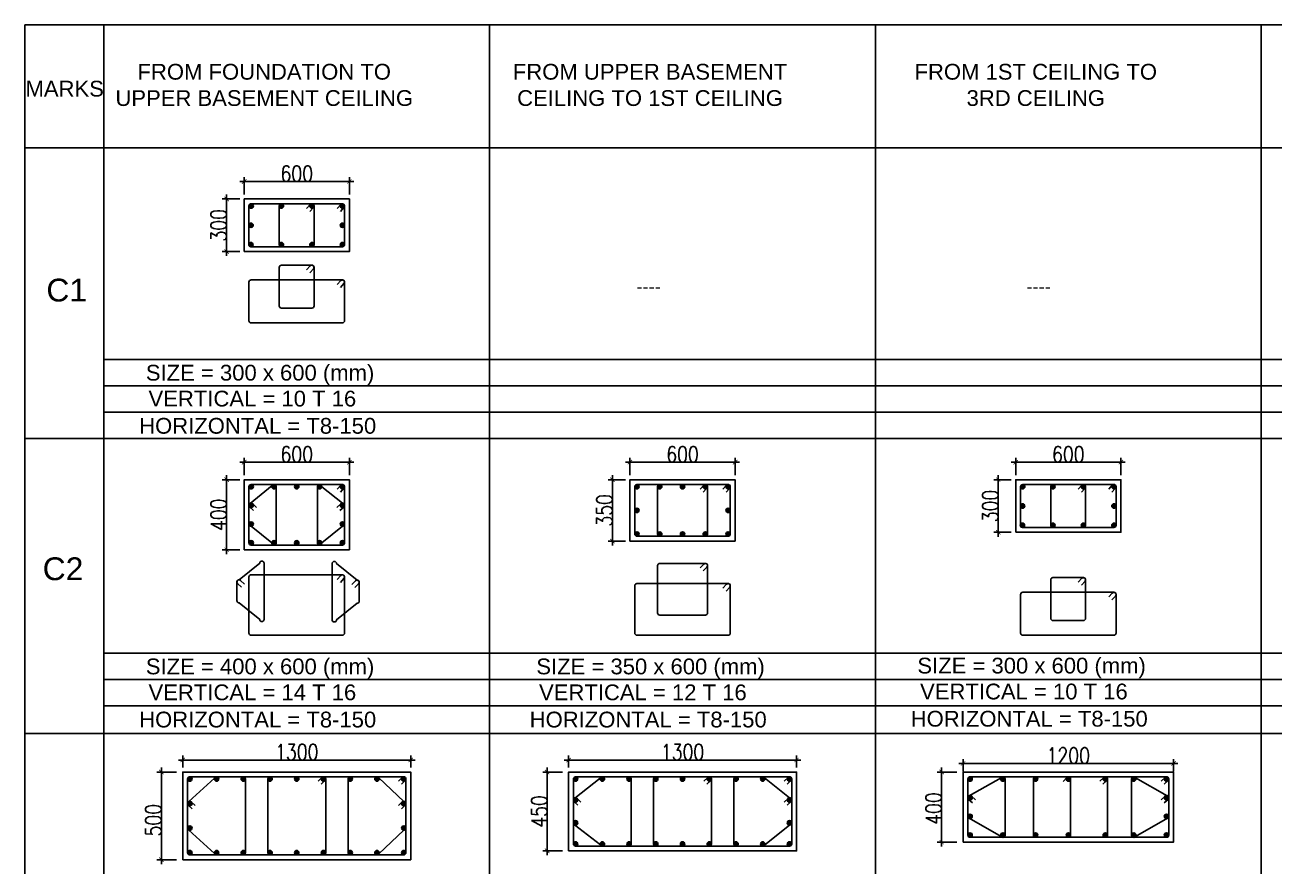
# Model space of a CAD drawing. Header units: millimetres. Extents: x -967280 to 3852, y 2833 to 1955156.
# Drawn here: x -420373 to -413250, y 468106 to 472903 of the extents above; entities that cross this region are included whole.
import ezdxf

# ---------------------------------------------------------------- set-up
doc = ezdxf.new("R2010")
doc.units = ezdxf.units.MM
doc.header["$LTSCALE"] = 1000
doc.header["$PDMODE"] = 35
doc.header["$PDSIZE"] = 25
for name, color, linetype in [('BARS', 1, 'Continuous'), ('S -Beams', 2, 'Continuous'), ('ST-COLUMN', 2, 'Continuous'), ('ST-STEEL', 4, 'Continuous'), ('ST-STEEL MARK', 1, 'Continuous'), ('ST-TEXT', 3, 'Continuous')]:
    doc.layers.add(name, color=color, linetype=linetype)
doc.styles.add('SIMPLEX', font='romans.shx', dxfattribs={"width": 0.8, "height": 90})
doc.styles.add('STRECTURAL', font='arial.ttf')
doc.styles.add('TXT DIM 25', font='arial.ttf')
doc.dimstyles.new('ST- DIM1-25', dxfattribs={"dimscale": 0.025, "dimtxt": 1000, "dimasz": 1000, "dimexe": 1000, "dimexo": 1000, "dimgap": 0.5, "dimtad": 2, "dimdec": 0, "dimrnd": 5, "dimzin": 0, "dimdsep": 46, "dimtxsty": 'TXT DIM 25', "dimblk": 'ARCHTICK', "dimcen": 90, "dimdle": 1000, "dimclrd": 1, "dimclre": 1, "dimclrt": 3, "dimadec": 1, "dimazin": 0, "dimtfac": 1, "dimtdec": 0, "dimtofl": 0, "dimtmove": 0, "dimatfit": 3, "dimfxl": 1, "dimtolj": 1, "dimtzin": 0, "dimarcsym": 0})

# ---------------------------------------------------------------- blocks, each defined once
blk = doc.blocks.new('_ArchTick')
at = {"color": 0, "linetype": 'ByBlock', "const_width": 0.15}
blk.add_lwpolyline([(-0.5, -0.5), (0.5, 0.5)], dxfattribs=at)
blk = doc.blocks.new('*D521')
at = {"color": 1, "lineweight": -2, "transparency": 16777216}
for p, q in [((-419148.2, 472010.8), (-418498.2, 472010.8)), ((-419123.2, 471935.8), (-419123.2, 472035.8)), ((-418523.2, 471935.8), (-418523.2, 472035.8))]:
    blk.add_line(p, q, dxfattribs=at)
at = {"layer": 'Defpoints', "color": 0, "transparency": 16777216}
for p in [(-418523.2, 472010.8), (-419123.2, 471910.8), (-418523.2, 471910.8)]:
    blk.add_point(p, dxfattribs=at)
at = {"color": 1, "lineweight": -2, "transparency": 16777216, "xscale": 25, "yscale": 25, "zscale": 25, "rotation": 180}
blk.add_blockref('_ArchTick', (-419123.2, 472010.8), dxfattribs=at)
at = {"color": 1, "lineweight": -2, "transparency": 16777216, "xscale": 25, "yscale": 25, "zscale": 25}
blk.add_blockref('_ArchTick', (-418523.2, 472010.8), dxfattribs=at)
at = {"color": 3, "transparency": 16777216, "insert": (-418823.2, 472055.9), "char_height": 90, "attachment_point": 5, "style": 'SIMPLEX'}
blk.add_mtext('\\A1;600', dxfattribs=at)
blk = doc.blocks.new('*D522')
at = {"color": 1, "lineweight": -2, "transparency": 16777216}
for p, q in [((-419148.2, 471910.8), (-419248.2, 471910.8)), ((-419223.2, 471935.8), (-419223.2, 471585.8)), ((-419148.2, 471610.8), (-419248.2, 471610.8))]:
    blk.add_line(p, q, dxfattribs=at)
at = {"layer": 'Defpoints', "color": 0, "transparency": 16777216}
for p in [(-419123.2, 471910.8), (-419223.2, 471610.8), (-419123.2, 471610.8)]:
    blk.add_point(p, dxfattribs=at)
at = {"color": 1, "lineweight": -2, "transparency": 16777216, "xscale": 25, "yscale": 25, "zscale": 25}
for p, rotation in [((-419223.2, 471910.8), 90), ((-419223.2, 471610.8), 270)]:
    blk.add_blockref('_ArchTick', p, dxfattribs=dict(at, rotation=rotation))
at = {"color": 3, "transparency": 16777216, "insert": (-419268.2, 471760.8), "char_height": 90, "attachment_point": 5, "rotation": 90, "style": 'SIMPLEX'}
blk.add_mtext('\\A1;300', dxfattribs=at)
blk = doc.blocks.new('D25')
at = {"layer": 'BARS'}
h = blk.add_hatch(color=256, dxfattribs=at)
h.dxf.hatch_style = 1
edge = h.paths.add_edge_path()
edge.add_arc((0, 0), 12.5, 0, 360)
at = {"layer": 'BARS', "color": 1}
blk.add_circle((0, 0), 12.5, dxfattribs=at)
at = {"layer": 'Defpoints'}
for p, q in [((12.5, 0), (-12.5, 0)), ((0, -12.5), (0, 12.5))]:
    blk.add_line(p, q, dxfattribs=at)
at = {"layer": 'ST-STEEL'}
blk.add_circle((0, 0), 12.5, dxfattribs=at)
blk = doc.blocks.new('*D523')
at = {"color": 1, "lineweight": -2, "transparency": 16777216}
for p, q in [((-416923.2, 470334.8), (-416923.2, 470434.8)), ((-416323.2, 470334.8), (-416323.2, 470434.8)), ((-416948.2, 470409.8), (-416298.2, 470409.8))]:
    blk.add_line(p, q, dxfattribs=at)
at = {"layer": 'Defpoints', "color": 0, "transparency": 16777216}
for p in [(-416323.2, 470409.8), (-416923.2, 470309.8), (-416323.2, 470309.8)]:
    blk.add_point(p, dxfattribs=at)
at = {"color": 1, "lineweight": -2, "transparency": 16777216, "xscale": 25, "yscale": 25, "zscale": 25, "rotation": 180}
blk.add_blockref('_ArchTick', (-416923.2, 470409.8), dxfattribs=at)
at = {"color": 1, "lineweight": -2, "transparency": 16777216, "xscale": 25, "yscale": 25, "zscale": 25}
blk.add_blockref('_ArchTick', (-416323.2, 470409.8), dxfattribs=at)
at = {"color": 3, "transparency": 16777216, "insert": (-416623.2, 470454.9), "char_height": 90, "attachment_point": 5, "style": 'SIMPLEX'}
blk.add_mtext('\\A1;600', dxfattribs=at)
blk = doc.blocks.new('*D524')
at = {"color": 1, "lineweight": -2, "transparency": 16777216}
for p, q in [((-416948.2, 470309.8), (-417048.2, 470309.8)), ((-417023.2, 470334.8), (-417023.2, 469934.8)), ((-416948.2, 469959.8), (-417048.2, 469959.8))]:
    blk.add_line(p, q, dxfattribs=at)
at = {"layer": 'Defpoints', "color": 0, "transparency": 16777216}
for p in [(-416923.2, 470309.8), (-417023.2, 469959.8), (-416923.2, 469959.8)]:
    blk.add_point(p, dxfattribs=at)
at = {"color": 1, "lineweight": -2, "transparency": 16777216, "xscale": 25, "yscale": 25, "zscale": 25}
for p, rotation in [((-417023.2, 470309.8), 90), ((-417023.2, 469959.8), 270)]:
    blk.add_blockref('_ArchTick', p, dxfattribs=dict(at, rotation=rotation))
at = {"color": 3, "transparency": 16777216, "insert": (-417068.2, 470134.8), "char_height": 90, "attachment_point": 5, "rotation": 90, "style": 'SIMPLEX'}
blk.add_mtext('\\A1;350', dxfattribs=at)
blk = doc.blocks.new('*D527')
at = {"color": 1, "lineweight": -2, "transparency": 16777216}
for p, q in [((-419123.2, 470334.8), (-419123.2, 470434.8)), ((-418523.2, 470334.8), (-418523.2, 470434.8)), ((-419148.2, 470409.8), (-418498.2, 470409.8))]:
    blk.add_line(p, q, dxfattribs=at)
at = {"layer": 'Defpoints', "color": 0, "transparency": 16777216}
for p in [(-418523.2, 470409.8), (-419123.2, 470309.8), (-418523.2, 470309.8)]:
    blk.add_point(p, dxfattribs=at)
at = {"color": 1, "lineweight": -2, "transparency": 16777216, "xscale": 25, "yscale": 25, "zscale": 25, "rotation": 180}
blk.add_blockref('_ArchTick', (-419123.2, 470409.8), dxfattribs=at)
at = {"color": 1, "lineweight": -2, "transparency": 16777216, "xscale": 25, "yscale": 25, "zscale": 25}
blk.add_blockref('_ArchTick', (-418523.2, 470409.8), dxfattribs=at)
at = {"color": 3, "transparency": 16777216, "insert": (-418823.2, 470454.9), "char_height": 90, "attachment_point": 5, "style": 'SIMPLEX'}
blk.add_mtext('\\A1;600', dxfattribs=at)
blk = doc.blocks.new('*D528')
at = {"color": 1, "lineweight": -2, "transparency": 16777216}
for p, q in [((-419148.2, 470309.8), (-419248.2, 470309.8)), ((-419223.2, 470334.8), (-419223.2, 469884.8)), ((-419148.2, 469909.8), (-419248.2, 469909.8))]:
    blk.add_line(p, q, dxfattribs=at)
at = {"layer": 'Defpoints', "color": 0, "transparency": 16777216}
for p in [(-419123.2, 470309.8), (-419223.2, 469909.8), (-419123.2, 469909.8)]:
    blk.add_point(p, dxfattribs=at)
at = {"color": 1, "lineweight": -2, "transparency": 16777216, "xscale": 25, "yscale": 25, "zscale": 25}
for p, rotation in [((-419223.2, 470309.8), 90), ((-419223.2, 469909.8), 270)]:
    blk.add_blockref('_ArchTick', p, dxfattribs=dict(at, rotation=rotation))
at = {"color": 3, "transparency": 16777216, "insert": (-419268.2, 470109.8), "char_height": 90, "attachment_point": 5, "rotation": 90, "style": 'SIMPLEX'}
blk.add_mtext('\\A1;400', dxfattribs=at)
blk = doc.blocks.new('*D541')
at = {"color": 1, "lineweight": -2, "transparency": 16777216}
for p, q in [((-414723.2, 470334.8), (-414723.2, 470434.8)), ((-414123.2, 470334.8), (-414123.2, 470434.8)), ((-414748.2, 470409.8), (-414098.2, 470409.8))]:
    blk.add_line(p, q, dxfattribs=at)
at = {"layer": 'Defpoints', "color": 0, "transparency": 16777216}
for p in [(-414123.2, 470409.8), (-414723.2, 470309.8), (-414123.2, 470309.8)]:
    blk.add_point(p, dxfattribs=at)
at = {"color": 1, "lineweight": -2, "transparency": 16777216, "xscale": 25, "yscale": 25, "zscale": 25, "rotation": 180}
blk.add_blockref('_ArchTick', (-414723.2, 470409.8), dxfattribs=at)
at = {"color": 1, "lineweight": -2, "transparency": 16777216, "xscale": 25, "yscale": 25, "zscale": 25}
blk.add_blockref('_ArchTick', (-414123.2, 470409.8), dxfattribs=at)
at = {"color": 3, "transparency": 16777216, "insert": (-414423.2, 470454.9), "char_height": 90, "attachment_point": 5, "style": 'SIMPLEX'}
blk.add_mtext('\\A1;600', dxfattribs=at)
blk = doc.blocks.new('*D542')
at = {"color": 1, "lineweight": -2, "transparency": 16777216}
for p, q in [((-414748.2, 470309.8), (-414848.2, 470309.8)), ((-414823.2, 470334.8), (-414823.2, 469984.8)), ((-414748.2, 470009.8), (-414848.2, 470009.8))]:
    blk.add_line(p, q, dxfattribs=at)
at = {"layer": 'Defpoints', "color": 0, "transparency": 16777216}
for p in [(-414723.2, 470309.8), (-414823.2, 470009.8), (-414723.2, 470009.8)]:
    blk.add_point(p, dxfattribs=at)
at = {"color": 1, "lineweight": -2, "transparency": 16777216, "xscale": 25, "yscale": 25, "zscale": 25}
for p, rotation in [((-414823.2, 470309.8), 90), ((-414823.2, 470009.8), 270)]:
    blk.add_blockref('_ArchTick', p, dxfattribs=dict(at, rotation=rotation))
at = {"color": 3, "transparency": 16777216, "insert": (-414868.2, 470159.8), "char_height": 90, "attachment_point": 5, "rotation": 90, "style": 'SIMPLEX'}
blk.add_mtext('\\A1;300', dxfattribs=at)
blk = doc.blocks.new('*D543')
at = {"color": 1, "lineweight": -2, "transparency": 16777216}
for p, q in [((-419508.2, 468642.5), (-419620.5, 468642.5)), ((-419595.5, 468117.5), (-419595.5, 468667.5)), ((-419508.2, 468142.5), (-419620.5, 468142.5))]:
    blk.add_line(p, q, dxfattribs=at)
at = {"layer": 'Defpoints', "color": 0, "transparency": 16777216}
for p in [(-419595.5, 468642.5), (-419483.2, 468642.5), (-419483.2, 468142.5)]:
    blk.add_point(p, dxfattribs=at)
at = {"color": 1, "lineweight": -2, "transparency": 16777216, "xscale": 25, "yscale": 25, "zscale": 25}
for p, rotation in [((-419595.5, 468642.5), 90), ((-419595.5, 468142.5), 270)]:
    blk.add_blockref('_ArchTick', p, dxfattribs=dict(at, rotation=rotation))
at = {"color": 3, "transparency": 16777216, "insert": (-419640.5, 468367.5), "char_height": 90, "attachment_point": 5, "rotation": 90, "style": 'SIMPLEX'}
blk.add_mtext('\\A1;500', dxfattribs=at)
blk = doc.blocks.new('*D544')
at = {"color": 1, "lineweight": -2, "transparency": 16777216}
for p, q in [((-418148.2, 468711), (-419498.2, 468711)), ((-419473.2, 468667.5), (-419473.2, 468736)), ((-418173.2, 468667.5), (-418173.2, 468736))]:
    blk.add_line(p, q, dxfattribs=at)
at = {"layer": 'Defpoints', "color": 0, "transparency": 16777216}
for p in [(-419473.2, 468711), (-419473.2, 468642.5), (-418173.2, 468642.5)]:
    blk.add_point(p, dxfattribs=at)
at = {"color": 1, "lineweight": -2, "transparency": 16777216, "xscale": 25, "yscale": 25, "zscale": 25, "rotation": 180}
blk.add_blockref('_ArchTick', (-419473.2, 468711), dxfattribs=at)
at = {"color": 1, "lineweight": -2, "transparency": 16777216, "xscale": 25, "yscale": 25, "zscale": 25}
blk.add_blockref('_ArchTick', (-418173.2, 468711), dxfattribs=at)
at = {"color": 3, "transparency": 16777216, "insert": (-418823.2, 468756), "char_height": 90, "attachment_point": 5, "style": 'SIMPLEX'}
blk.add_mtext('\\A1;1300', dxfattribs=at)
blk = doc.blocks.new('*D563')
at = {"color": 1, "lineweight": -2, "transparency": 16777216}
for p, q in [((-417308.2, 468642.5), (-417420.5, 468642.5)), ((-417395.5, 468167.5), (-417395.5, 468667.5)), ((-417308.2, 468192.5), (-417420.5, 468192.5))]:
    blk.add_line(p, q, dxfattribs=at)
at = {"layer": 'Defpoints', "color": 0, "transparency": 16777216}
for p in [(-417395.5, 468642.5), (-417283.2, 468642.5), (-417283.2, 468192.5)]:
    blk.add_point(p, dxfattribs=at)
at = {"color": 1, "lineweight": -2, "transparency": 16777216, "xscale": 25, "yscale": 25, "zscale": 25}
for p, rotation in [((-417395.5, 468642.5), 90), ((-417395.5, 468192.5), 270)]:
    blk.add_blockref('_ArchTick', p, dxfattribs=dict(at, rotation=rotation))
at = {"color": 3, "transparency": 16777216, "insert": (-417440.5, 468417.5), "char_height": 90, "attachment_point": 5, "rotation": 90, "style": 'SIMPLEX'}
blk.add_mtext('\\A1;450', dxfattribs=at)
blk = doc.blocks.new('*D564')
at = {"color": 1, "lineweight": -2, "transparency": 16777216}
for p, q in [((-415948.2, 468711), (-417298.2, 468711)), ((-417273.2, 468667.5), (-417273.2, 468736)), ((-415973.2, 468667.5), (-415973.2, 468736))]:
    blk.add_line(p, q, dxfattribs=at)
at = {"layer": 'Defpoints', "color": 0, "transparency": 16777216}
for p in [(-417273.2, 468711), (-417273.2, 468642.5), (-415973.2, 468642.5)]:
    blk.add_point(p, dxfattribs=at)
at = {"color": 1, "lineweight": -2, "transparency": 16777216, "xscale": 25, "yscale": 25, "zscale": 25, "rotation": 180}
blk.add_blockref('_ArchTick', (-417273.2, 468711), dxfattribs=at)
at = {"color": 1, "lineweight": -2, "transparency": 16777216, "xscale": 25, "yscale": 25, "zscale": 25}
blk.add_blockref('_ArchTick', (-415973.2, 468711), dxfattribs=at)
at = {"color": 3, "transparency": 16777216, "insert": (-416623.2, 468756), "char_height": 90, "attachment_point": 5, "style": 'SIMPLEX'}
blk.add_mtext('\\A1;1300', dxfattribs=at)
blk = doc.blocks.new('*D547')
at = {"color": 1, "lineweight": -2, "transparency": 16777216}
for p, q in [((-415058.2, 468642.5), (-415170.5, 468642.5)), ((-415145.5, 468217.5), (-415145.5, 468667.5)), ((-415058.2, 468242.5), (-415170.5, 468242.5))]:
    blk.add_line(p, q, dxfattribs=at)
at = {"layer": 'Defpoints', "color": 0, "transparency": 16777216}
for p in [(-415145.5, 468642.5), (-415033.2, 468642.5), (-415033.2, 468242.5)]:
    blk.add_point(p, dxfattribs=at)
at = {"color": 1, "lineweight": -2, "transparency": 16777216, "xscale": 25, "yscale": 25, "zscale": 25}
for p, rotation in [((-415145.5, 468642.5), 90), ((-415145.5, 468242.5), 270)]:
    blk.add_blockref('_ArchTick', p, dxfattribs=dict(at, rotation=rotation))
at = {"color": 3, "transparency": 16777216, "insert": (-415190.5, 468434.1), "char_height": 90, "attachment_point": 5, "rotation": 90, "style": 'SIMPLEX'}
blk.add_mtext('\\A1;400', dxfattribs=at)
blk = doc.blocks.new('*D548')
at = {"color": 1, "lineweight": -2, "transparency": 16777216}
for p, q in [((-415023.2, 468648), (-415023.2, 468716.5)), ((-413823.2, 468648), (-413823.2, 468716.5)), ((-413798.2, 468691.5), (-415048.2, 468691.5))]:
    blk.add_line(p, q, dxfattribs=at)
at = {"layer": 'Defpoints', "color": 0, "transparency": 16777216}
for p in [(-415023.2, 468691.5), (-415023.2, 468623), (-413823.2, 468623)]:
    blk.add_point(p, dxfattribs=at)
at = {"color": 1, "lineweight": -2, "transparency": 16777216, "xscale": 25, "yscale": 25, "zscale": 25, "rotation": 180}
blk.add_blockref('_ArchTick', (-415023.2, 468691.5), dxfattribs=at)
at = {"color": 1, "lineweight": -2, "transparency": 16777216, "xscale": 25, "yscale": 25, "zscale": 25}
blk.add_blockref('_ArchTick', (-413823.2, 468691.5), dxfattribs=at)
at = {"color": 3, "transparency": 16777216, "insert": (-414423.2, 468736.5), "char_height": 90, "attachment_point": 5, "style": 'SIMPLEX'}
blk.add_mtext('\\A1;1200', dxfattribs=at)

msp = doc.modelspace()

# ---------------------------------------------------------------- linework, layer by layer
at = {"layer": 'S -Beams', "color": 4, "ltscale": 30}
for points in [[(-419095.7, 470163.8), (-419095.7, 470056.7, 0.436693), (-419083.2, 470044.2), (-418965.7, 469949.6, 0.414214), (-418953.2, 469937.1, 0.414214), (-418940.7, 469949.6), (-418940.7, 470269.8, 0.414242), (-418953.2, 470282.3, 0.2682), (-418964, 470276.1), (-419088.7, 470174.4, 0.300438), (-419095.7, 470162.5), (-419095.7, 470057.1)], [(-418550.7, 470163.8), (-418550.7, 470056.7, -0.436693), (-418563.2, 470044.2), (-418680.7, 469949.6, -0.414214), (-418693.2, 469937.1, -0.414214), (-418705.7, 469949.6), (-418705.7, 470269.8, -0.414242), (-418693.2, 470282.3, -0.414185), (-418680.7, 470269.8), (-418563.2, 470175.7, -0.429237), (-418550.7, 470162.5), (-418550.7, 470057.1)], [(-419164.8, 469726.9), (-419164.8, 469619.9, 0.436693), (-419152.3, 469607.4), (-419034.8, 469512.8, 0.414214), (-419022.3, 469500.3, 0.414214), (-419009.8, 469512.8), (-419009.8, 469833, 0.414242), (-419022.3, 469845.5, 0.414185), (-419034.8, 469833), (-419152.3, 469738.8, 0.429237), (-419164.8, 469725.7), (-419164.8, 469620.3)], [(-418466.6, 469724.8), (-418466.6, 469617.8, -0.436693), (-418479.1, 469605.3), (-418596.6, 469510.7, -0.414214), (-418609.1, 469498.2, -0.414214), (-418621.6, 469510.7), (-418621.6, 469830.9, -0.414242), (-418609.1, 469843.4, -0.414185), (-418596.6, 469830.9), (-418479.1, 469736.7, -0.429237), (-418466.6, 469723.6), (-418466.6, 469618.2)], [(-414995.7, 468496.4), (-414995.7, 468389.3, 0.284178), (-414989.4, 468378.3), (-414806.6, 468275, 0.243217), (-414796.4, 468269.8, 0.414214), (-414783.9, 468282.3), (-414783.9, 468602.5, 0.414242), (-414796.4, 468615, 0.252519), (-414806.9, 468609.3), (-414987.7, 468507.5, 0.323602), (-414995.7, 468495.2), (-414995.7, 468389.8)], [(-413850.7, 468496.4), (-413850.7, 468389.3, -0.284178), (-413856.9, 468378.3), (-414039.8, 468275, -0.243217), (-414050, 468269.8, -0.414214), (-414062.5, 468282.3), (-414062.5, 468602.5, -0.414242), (-414050, 468615, -0.252519), (-414039.5, 468609.3), (-413858.7, 468507.5, -0.323602), (-413850.7, 468495.2), (-413850.7, 468389.8)]]:
    msp.add_lwpolyline(points, format="xyb", dxfattribs=at)
at = {"layer": 'ST-COLUMN'}
for points in [[(-419123.2, 471610.8), (-419123.2, 471910.8), (-418523.2, 471910.8), (-418523.2, 471610.8)], [(-419123.2, 469909.8), (-419123.2, 470309.8), (-418523.2, 470309.8), (-418523.2, 469909.8)], [(-416923.2, 469959.8), (-416923.2, 470309.8), (-416323.2, 470309.8), (-416323.2, 469959.8)], [(-414723.2, 470009.8), (-414723.2, 470309.8), (-414123.2, 470309.8), (-414123.2, 470009.8)], [(-419473.2, 468142.5), (-418173.2, 468142.5), (-418173.2, 468642.5), (-419473.2, 468642.5)], [(-417273.2, 468192.5), (-415973.2, 468192.5), (-415973.2, 468642.5), (-417273.2, 468642.5)], [(-415023.2, 468242.5), (-413823.2, 468242.5), (-413823.2, 468642.5), (-415023.2, 468642.5)]]:
    msp.add_lwpolyline(points, close=True, dxfattribs=at)
at = {"layer": 'ST-STEEL'}
for points in [[(-419095.7, 471650.8), (-419095.7, 471870.8, -0.414214), (-419083.2, 471883.3), (-418563.2, 471883.3, -0.414214), (-418550.7, 471870.8), (-418550.7, 471650.8, -0.414214), (-418563.2, 471638.3), (-419083.2, 471638.3, -0.414214)], [(-419095.7, 471216.8), (-419095.7, 471436.8, -0.414214), (-419083.2, 471449.3), (-418563.2, 471449.3, -0.414214), (-418550.7, 471436.8), (-418550.7, 471216.8, -0.414214), (-418563.2, 471204.3), (-419083.2, 471204.3, -0.414214)], [(-419095.7, 469949.8), (-419095.7, 470269.8, -0.414214), (-419083.2, 470282.3), (-418563.2, 470282.3, -0.414214), (-418550.7, 470269.8), (-418550.7, 469949.8, -0.414214), (-418563.2, 469937.3), (-419083.2, 469937.3, -0.414214)], [(-416895.7, 469999.8), (-416895.7, 470269.8, -0.414214), (-416883.2, 470282.3), (-416363.2, 470282.3, -0.414214), (-416350.7, 470269.8), (-416350.7, 469999.8, -0.414214), (-416363.2, 469987.3), (-416883.2, 469987.3, -0.414214)], [(-414695.7, 470049.8), (-414695.7, 470269.8, -0.414214), (-414683.2, 470282.3), (-414163.2, 470282.3, -0.414214), (-414150.7, 470269.8), (-414150.7, 470049.8, -0.414214), (-414163.2, 470037.3), (-414683.2, 470037.3, -0.414214)], [(-419095.7, 469434.9), (-419095.7, 469754.9, -0.414214), (-419083.2, 469767.4), (-418563.2, 469767.4, -0.414214), (-418550.7, 469754.9), (-418550.7, 469434.9, -0.414214), (-418563.2, 469422.4), (-419083.2, 469422.4, -0.414214)], [(-416895.7, 469434.9), (-416895.7, 469704.9, -0.414214), (-416883.2, 469717.4), (-416363.2, 469717.4, -0.414214), (-416350.7, 469704.9), (-416350.7, 469434.9, -0.414214), (-416363.2, 469422.4), (-416883.2, 469422.4, -0.414214)], [(-414695.7, 469434.9), (-414695.7, 469654.9, -0.414214), (-414683.2, 469667.4), (-414163.2, 469667.4, -0.414214), (-414150.7, 469654.9), (-414150.7, 469434.9, -0.414214), (-414163.2, 469422.4), (-414683.2, 469422.4, -0.414214)], [(-419433.2, 468170), (-418213.2, 468170, 0.414214), (-418200.7, 468182.5), (-418200.7, 468602.5, 0.414214), (-418213.2, 468615), (-419433.2, 468615, 0.414214), (-419445.7, 468602.5), (-419445.7, 468182.5, 0.414214)], [(-417233.2, 468220), (-416013.2, 468220, 0.414214), (-416000.7, 468232.5), (-416000.7, 468602.5, 0.414214), (-416013.2, 468615), (-417233.2, 468615, 0.414214), (-417245.7, 468602.5), (-417245.7, 468232.5, 0.414214)], [(-414983.2, 468270), (-413863.2, 468270, 0.414214), (-413850.7, 468282.5), (-413850.7, 468602.5, 0.414214), (-413863.2, 468615), (-414983.2, 468615, 0.414214), (-414995.7, 468602.5), (-414995.7, 468282.5, 0.414214)]]:
    msp.add_lwpolyline(points, format="xyb", close=True, dxfattribs=at)
at = {"layer": 'ST-STEEL', "ltscale": 30}
for points in [[(-418910.8, 471883.3), (-418737, 471883.3, -0.414214), (-418724.5, 471870.8), (-418724.5, 471650.8, -0.414214), (-418737, 471638.3), (-418910.8, 471638.3, -0.414214), (-418923.3, 471650.8), (-418923.3, 471870.8, -0.414214)], [(-418910.8, 471533.2), (-418737, 471533.2, -0.414214), (-418724.5, 471520.7), (-418724.5, 471300.7, -0.414214), (-418737, 471288.2), (-418910.8, 471288.2, -0.414214), (-418923.3, 471300.7), (-418923.3, 471520.7, -0.414214)], [(-416753.2, 470282.3), (-416493.2, 470282.3, -0.414214), (-416480.7, 470269.8), (-416480.7, 469999.8, -0.414214), (-416493.2, 469987.3), (-416753.2, 469987.3, -0.414214), (-416765.7, 469999.8), (-416765.7, 470269.8, -0.414214)], [(-414510.8, 470282.3), (-414337, 470282.3, -0.414214), (-414324.5, 470269.8), (-414324.5, 470049.8, -0.414214), (-414337, 470037.3), (-414510.8, 470037.3, -0.414214), (-414523.3, 470049.8), (-414523.3, 470269.8, -0.414214)], [(-416753.2, 469832.5), (-416493.2, 469832.5, -0.414214), (-416480.7, 469820), (-416480.7, 469550, -0.414214), (-416493.2, 469537.5), (-416753.2, 469537.5, -0.414214), (-416765.7, 469550), (-416765.7, 469820, -0.414214)], [(-414510.8, 469751.3), (-414337, 469751.3, -0.414214), (-414324.5, 469738.8), (-414324.5, 469518.8, -0.414214), (-414337, 469506.3), (-414510.8, 469506.3, -0.414214), (-414523.3, 469518.8), (-414523.3, 469738.8, -0.414214)], [(-418975.7, 468615), (-418670.7, 468615, -0.414214), (-418658.2, 468602.5), (-418658.2, 468182.5, -0.414214), (-418670.7, 468170), (-418975.7, 468170, -0.414214), (-418988.2, 468182.5), (-418988.2, 468602.5, -0.414214)], [(-416775.7, 468615), (-416470.7, 468615, -0.414214), (-416458.2, 468602.5), (-416458.2, 468232.5, -0.414214), (-416470.7, 468220), (-416775.7, 468220, -0.414214), (-416788.2, 468232.5), (-416788.2, 468602.5, -0.414214)], [(-414609.9, 468615), (-414212, 468615, -0.414214), (-414199.5, 468602.5), (-414199.5, 468282.5, -0.414214), (-414212, 468270), (-414609.9, 468270, -0.414214), (-414622.4, 468282.5), (-414622.4, 468602.5, -0.414214)]]:
    msp.add_lwpolyline(points, format="xyb", close=True, dxfattribs=at)
at = {"layer": 'ST-STEEL'}
for points in [[(-418766.8, 471857.2), (-418746.2, 471879.3, -1.002678), (-418727.9, 471862.3), (-418748.6, 471840.1)], [(-418593, 471857.2), (-418572.4, 471879.3, -1.002678), (-418554.1, 471862.3), (-418574.7, 471840.1)], [(-418766.8, 471507.1), (-418746.2, 471529.2, -1.002678), (-418727.9, 471512.2), (-418748.6, 471490)], [(-418593, 471423.1), (-418572.4, 471445.3, -1.002678), (-418554.1, 471428.3), (-418574.7, 471406.1)], [(-418593, 470256.1), (-418572.4, 470278.3, -1.002678), (-418554.1, 470261.3), (-418574.7, 470239.1)], [(-416523, 470256.1), (-416502.4, 470278.3, -1.002678), (-416484.1, 470261.3), (-416504.7, 470239.1)], [(-416393, 470256.1), (-416372.4, 470278.3, -1.002678), (-416354.1, 470261.3), (-416374.7, 470239.1)], [(-414366.8, 470256.1), (-414346.2, 470278.3, -1.002678), (-414327.9, 470261.3), (-414348.6, 470239.1)], [(-414193, 470256.1), (-414172.4, 470278.3, -1.002678), (-414154.1, 470261.3), (-414174.7, 470239.1)], [(-419069.5, 470133.3), (-419091.7, 470154, -1.002678), (-419074.7, 470172.3), (-419052.5, 470151.6)], [(-418576.9, 470133.3), (-418554.7, 470154, 1.002678), (-418571.7, 470172.3), (-418593.9, 470151.6)], [(-416523, 469806.3), (-416502.4, 469828.5, -1.002678), (-416484.1, 469811.4), (-416504.7, 469789.2)], [(-419138.7, 469696.5), (-419160.8, 469717.2, -1.002678), (-419143.8, 469735.4), (-419121.6, 469714.8)], [(-418593, 469741.2), (-418572.4, 469763.3, -1.002678), (-418554.1, 469746.3), (-418574.7, 469724.1)], [(-418492.8, 469694.4), (-418470.6, 469715.1, 1.002678), (-418487.6, 469733.3), (-418509.8, 469712.7)], [(-416393, 469691.2), (-416372.4, 469713.3, -1.002678), (-416354.1, 469696.3), (-416374.7, 469674.1)], [(-414366.8, 469725.1), (-414346.2, 469747.3, -1.002678), (-414327.9, 469730.2), (-414348.6, 469708.1)], [(-414193, 469641.2), (-414172.4, 469663.3, -1.002678), (-414154.1, 469646.3), (-414174.7, 469624.1)], [(-418684.9, 468572.6), (-418662.7, 468593.3, 1.002678), (-418679.7, 468611.6), (-418701.9, 468590.9)], [(-418226.9, 468572.6), (-418204.7, 468593.3, 1.002678), (-418221.7, 468611.6), (-418243.9, 468590.9)], [(-416484.9, 468572.6), (-416462.7, 468593.3, 1.002678), (-416479.7, 468611.6), (-416501.9, 468590.9)], [(-416026.9, 468572.6), (-416004.7, 468593.3, 1.002678), (-416021.7, 468611.6), (-416043.9, 468590.9)], [(-414226.2, 468572.6), (-414204, 468593.3, 1.002678), (-414221, 468611.6), (-414243.2, 468590.9)], [(-413876.9, 468572.6), (-413854.7, 468593.3, 1.002678), (-413871.7, 468611.6), (-413893.9, 468590.9)], [(-417219.5, 468452.6), (-417241.7, 468473.3, -1.002678), (-417224.7, 468491.6), (-417202.5, 468470.9)], [(-416026.9, 468452.6), (-416004.7, 468473.3, 1.002678), (-416021.7, 468491.6), (-416043.9, 468470.9)], [(-414969.5, 468466), (-414991.7, 468486.6, -1.002678), (-414974.7, 468504.9), (-414952.5, 468484.3)], [(-413876.9, 468466), (-413854.7, 468486.6, 1.002678), (-413871.7, 468504.9), (-413893.9, 468484.3)], [(-419419.5, 468432.6), (-419441.7, 468453.3, -1.002678), (-419424.7, 468471.6), (-419402.5, 468450.9)], [(-418226.9, 468432.6), (-418204.7, 468453.3, 1.002678), (-418221.7, 468471.6), (-418243.9, 468450.9)]]:
    msp.add_lwpolyline(points, format="xyb", dxfattribs=at)
at = {"layer": 'ST-STEEL', "ltscale": 30}
for points in [[(-419445.7, 468462.5), (-419445.7, 468322.5, 0.271595), (-419439.3, 468311.6), (-419292, 468177.1, 0.288953), (-419280.8, 468170), (-419128.4, 468170, 0.414214), (-419115.9, 468182.5), (-419115.9, 468602.5, 0.414214), (-419128.4, 468615), (-419280.8, 468615, 0.301014), (-419292.2, 468607.3), (-419438.3, 468473.9, 0.296447), (-419445.7, 468462.5)], [(-418200.7, 468462.5), (-418200.7, 468322.5, -0.414214), (-418213.2, 468310), (-418354.7, 468176.5, -0.274296), (-418365.6, 468170), (-418517.9, 468170, -0.414214), (-418530.4, 468182.5), (-418530.4, 468602.5, -0.414214), (-418517.9, 468615), (-418365.6, 468615, -0.265293), (-418354.9, 468608.8), (-418213.2, 468475, -0.414214), (-418200.7, 468462.5)], [(-417245.7, 468482.5), (-417245.7, 468352.5, 0.271595), (-417239.3, 468341.6), (-417092, 468227.1, 0.288953), (-417080.8, 468220), (-416928.4, 468220, 0.414214), (-416915.9, 468232.5), (-416915.9, 468602.5, 0.414214), (-416928.4, 468615), (-417080.8, 468615, 0.301014), (-417092.2, 468607.3), (-417238.3, 468493.9, 0.296447), (-417245.7, 468482.5)], [(-416000.7, 468482.5), (-416000.7, 468352.5, -0.414214), (-416013.2, 468340), (-416154.7, 468226.5, -0.274296), (-416165.6, 468220), (-416317.9, 468220, -0.414214), (-416330.4, 468232.5), (-416330.4, 468602.5, -0.414214), (-416317.9, 468615), (-416165.6, 468615, -0.265293), (-416154.9, 468608.8), (-416013.2, 468495, -0.414214), (-416000.7, 468482.5)], [(-414452.3, 468588.8), (-414431.5, 468611.1, -0.675243), (-414409.9, 468602.5), (-414409.9, 468282.5, -0.414214), (-414422.4, 468270), (-414522.4, 468270)]]:
    msp.add_lwpolyline(points, format="xyb", dxfattribs=at)
at = {"layer": 'ST-STEEL MARK', "color": 0}
for p, q in [((-420373.2, 450065.3), (-420373.2, 472903.4)), ((-420373.2, 472903.4), (-406196.8, 472903.4)), ((-419923.2, 450065.3), (-419923.2, 472903.4)), ((-417723.2, 456473.6), (-417723.2, 472903.4)), ((-417723.2, 450065.3), (-417723.2, 472903.4)), ((-415523.2, 453708.8), (-415523.2, 472903.4)), ((-415523.2, 450065.3), (-415523.2, 472903.4)), ((-413323.2, 450065.3), (-413323.2, 472903.4)), ((-420373.2, 472203.4), (-406196.8, 472203.4)), ((-420373.2, 470545.5), (-406196.8, 470545.5)), ((-420373.2, 468862.1), (-406196.8, 468862.1))]:
    msp.add_line(p, q, dxfattribs=at)
at = {"layer": 'ST-STEEL MARK'}
for p, q in [((-419923.2, 470995.5), (-406196.8, 470995.5)), ((-419923.2, 470845.5), (-406196.8, 470845.5)), ((-419923.2, 470695.5), (-406196.8, 470695.5)), ((-419923.2, 469320.1), (-406196.8, 469320.1)), ((-419923.2, 469170.1), (-406196.8, 469170.1)), ((-419923.2, 469020.1), (-406196.8, 469020.1))]:
    msp.add_line(p, q, dxfattribs=at)

# ---------------------------------------------------------------- block references
at = {"layer": 'ST-STEEL', "color": 0, "xscale": -1}
for p, rotation in [((-419083.2, 471870.9), 180), ((-418910.8, 471870.9), 180), ((-418737, 471870.9), 180), ((-419083.2, 470269.8), 180), ((-418953.2, 470269.8), 180), ((-418823.2, 470269.8), 180), ((-418693.2, 470269.8), 180), ((-414683.2, 470269.8), 180), ((-414510.8, 470269.8), 180), ((-414337, 470269.8), 180), ((-419083.2, 470163.2), 180), ((-416883.2, 470134.8), 180), ((-419083.2, 470056.5), 180), ((-418213.2, 468602.5), 90), ((-416013.2, 468602.5), 90), ((-413863.2, 468602.5), 90), ((-416013.2, 468482.5), 270), ((-413863.2, 468495.8), 270), ((-418213.2, 468462.5), 270), ((-416013.2, 468352.5), 270), ((-413863.2, 468389.1), 270), ((-418213.2, 468322.5), 270), ((-414983.2, 468282.5), 270), ((-414796.4, 468282.5), 90), ((-414609.9, 468282.5), 90), ((-414422.4, 468282.5), 90), ((-414212, 468282.5), 90), ((-414050, 468282.5), 90), ((-417233.2, 468232.5), 270), ((-417080.7, 468232.5), 90), ((-416928.2, 468232.5), 90), ((-416775.7, 468232.5), 90), ((-416623.2, 468232.5), 90), ((-416470.7, 468232.5), 90), ((-416318.2, 468232.5), 90), ((-416165.7, 468232.5), 90), ((-419433.2, 468182.5), 270), ((-419280.7, 468182.5), 90), ((-419128.2, 468182.5), 90), ((-418975.7, 468182.5), 90), ((-418823.2, 468182.5), 90), ((-418670.7, 468182.5), 90), ((-418518.2, 468182.5), 90), ((-418365.7, 468182.5), 90)]:
    msp.add_blockref('D25', p, dxfattribs=dict(at, rotation=rotation))
at = {"layer": 'ST-STEEL', "color": 0}
for p, rotation in [((-418563.2, 471870.9), 180), ((-418563.2, 470269.8), 180), ((-416883.2, 470269.8), 180), ((-416753.2, 470269.8), 180), ((-416623.2, 470269.8), 180), ((-416493.2, 470269.8), 180), ((-416363.2, 470269.8), 180), ((-414163.2, 470269.8), 180), ((-418563.2, 470163.2), 180), ((-416363.2, 470134.8), 180), ((-418563.2, 470056.5), 180), ((-416883.2, 469999.8), 180), ((-416363.2, 469999.8), 180), ((-419433.2, 468602.5), 270), ((-419280.7, 468602.5), 90.00000000000001), ((-419128.2, 468602.5), 90.00000000000001), ((-418975.7, 468602.5), 90.00000000000001), ((-418823.2, 468602.5), 90.00000000000001), ((-418670.7, 468602.5), 90.00000000000001), ((-418518.2, 468602.5), 90.00000000000001), ((-418365.7, 468602.5), 90.00000000000001), ((-417233.2, 468602.5), 270), ((-417080.7, 468602.5), 90.00000000000001), ((-416928.2, 468602.5), 90.00000000000001), ((-416775.7, 468602.5), 90.00000000000001), ((-416623.2, 468602.5), 90.00000000000001), ((-416470.7, 468602.5), 90.00000000000001), ((-416318.2, 468602.5), 90.00000000000001), ((-416165.7, 468602.5), 90.00000000000001), ((-414983.2, 468602.5), 270), ((-414796.4, 468602.5), 90.00000000000001), ((-414609.9, 468602.5), 90.00000000000001), ((-414422.4, 468602.5), 90.00000000000001), ((-414212, 468602.5), 90.00000000000001), ((-414050, 468602.5), 90.00000000000001), ((-417233.2, 468482.5), 90.00000000000001), ((-414983.2, 468495.8), 90.00000000000001), ((-419433.2, 468462.5), 90.00000000000001), ((-417233.2, 468352.5), 90.00000000000001), ((-414983.2, 468389.1), 90.00000000000001), ((-419433.2, 468322.5), 90.00000000000001), ((-413863.2, 468282.5), 90.00000000000001), ((-416013.2, 468232.5), 90.00000000000001), ((-418213.2, 468182.5), 90.00000000000001)]:
    msp.add_blockref('D25', p, dxfattribs=dict(at, rotation=rotation))
for p in [(-419083.9, 471760.8), (-418563.2, 471760.8), (-419084.7, 471650.8), (-418910.8, 471650.8), (-418737, 471650.8), (-414683.9, 470159.8), (-414163.2, 470159.8), (-414684.7, 470049.8), (-414510.8, 470049.8), (-414337, 470049.8), (-419083.2, 469949.8), (-418953.2, 469949.6), (-418823.2, 469949.6), (-418693.2, 469949.6)]:
    msp.add_blockref('D25', p, dxfattribs=at)
at = {"layer": 'ST-STEEL', "color": 0, "xscale": -1}
for p in [(-418563.2, 471650.8), (-414163.2, 470049.8), (-416753.2, 469999.8), (-416623.2, 469999.8), (-416493.2, 469999.8), (-418563.2, 469949.8)]:
    msp.add_blockref('D25', p, dxfattribs=at)

# ---------------------------------------------------------------- texts
at = {"layer": 'ST-TEXT', "color": 3, "style": 'STRECTURAL'}
for s, height, p in [('SIZE = 300 x 600 (mm)', 90, (-419684, 470875.1)), ('VERTICAL = 10 T 16', 90, (-419668.6, 470727.3)), ('HORIZONTAL = T8-150', 90, (-419722, 470572.1)), ('C2', 130, (-420272.4, 469736.8)), ('SIZE = 400 x 600 (mm)', 90, (-419684, 469199.7)), ('SIZE = 350 x 600 (mm)', 90, (-417457, 469199.7)), ('SIZE = 300 x 600 (mm)', 90, (-415284, 469204.4)), ('VERTICAL = 14 T 16', 90, (-419668.6, 469051.9)), ('VERTICAL = 12 T 16', 90, (-417441.6, 469051.9)), ('VERTICAL = 10 T 16', 90, (-415268.6, 469056.6)), ('HORIZONTAL = T8-150', 90, (-419722, 468896.7)), ('HORIZONTAL = T8-150', 90, (-417495, 468896.7)), ('HORIZONTAL = T8-150', 90, (-415322, 468901.4))]:
    msp.add_text(s, height=height, dxfattribs=at).set_placement(p)
at = {"layer": 'ST-TEXT', "color": 3, "attachment_point": 5, "style": 'STRECTURAL'}
for s, insert, char_height, width in [('\\A1;FROM FOUNDATION TO \\PUPPER BASEMENT CEILING', (-419008.7, 472560.9), 90, 2044.569), ('\\A1;FROM UPPER BASEMENT CEILING TO 1ST CEILING', (-416808.7, 472560.9), 90, 2044.569), ('\\A1;FROM 1ST CEILING TO \\P3RD CEILING', (-414608.7, 472560.9), 90, 2044.569), ('\\A1;----', (-416816.5, 471411.9), 75, 212.628), ('\\A1;----', (-414592.5, 471411.9), 75, 212.628)]:
    msp.add_mtext(s, dxfattribs=dict(at, insert=insert, char_height=char_height, width=width))
for s, insert, char_height in [('\\A1;MARKS', (-420146.7, 472539.6), 90), ('\\A1;C1', (-420135.2, 471390.3), 130)]:
    msp.add_mtext(s, dxfattribs=dict(at, insert=insert, char_height=char_height))

# ---------------------------------------------------------------- dimensions: what is measured, and where the dimension line sits
for base, p1, p2, picture, middle in [((-418523.2, 472010.8), (-419123.2, 471910.8), (-418523.2, 471910.8), '*D521', (-418823.2, 472055.9)), ((-418523.2, 470409.8), (-419123.2, 470309.8), (-418523.2, 470309.8), '*D527', (-418823.2, 470454.9)), ((-416323.2, 470409.8), (-416923.2, 470309.8), (-416323.2, 470309.8), '*D523', (-416623.2, 470454.9)), ((-414123.2, 470409.8), (-414723.2, 470309.8), (-414123.2, 470309.8), '*D541', (-414423.2, 470454.9)), ((-419473.2, 468711), (-418173.2, 468642.5), (-419473.2, 468642.5), '*D544', (-418823.2, 468756)), ((-417273.2, 468711), (-415973.2, 468642.5), (-417273.2, 468642.5), '*D564', (-416623.2, 468756)), ((-415023.2, 468691.5), (-413823.2, 468623), (-415023.2, 468623), '*D548', (-414423.2, 468736.5))]:
    dim = msp.add_linear_dim(base=base, p1=p1, p2=p2, dimstyle='ST- DIM1-25', override={"dimgap": 1, "dimtxsty": 'SIMPLEX'})
    dim.commit()
    dim.dimension.update_dxf_attribs({"geometry": picture, "text_midpoint": middle})
for base, p1, p2, picture, middle in [((-419223.2, 471610.8), (-419123.2, 471910.8), (-419123.2, 471610.8), '*D522', (-419268.2, 471760.8)), ((-419223.2, 469909.8), (-419123.2, 470309.8), (-419123.2, 469909.8), '*D528', (-419268.2, 470109.8)), ((-417023.2, 469959.8), (-416923.2, 470309.8), (-416923.2, 469959.8), '*D524', (-417068.2, 470134.8)), ((-414823.2, 470009.8), (-414723.2, 470309.8), (-414723.2, 470009.8), '*D542', (-414868.2, 470159.8))]:
    dim = msp.add_linear_dim(base=base, p1=p1, p2=p2, angle=90, dimstyle='ST- DIM1-25', override={"dimgap": 1, "dimtxsty": 'SIMPLEX'})
    dim.commit()
    dim.dimension.update_dxf_attribs({"geometry": picture, "text_midpoint": middle})
for base, p1, p2, picture, middle in [((-419595.5, 468642.5), (-419483.2, 468142.5), (-419483.2, 468642.5), '*D543', (-419595.5, 468367.5)), ((-417395.5, 468642.5), (-417283.2, 468192.5), (-417283.2, 468642.5), '*D563', (-417395.5, 468417.5)), ((-415145.5, 468642.5), (-415033.2, 468242.5), (-415033.2, 468642.5), '*D547', (-415145.5, 468434.1))]:
    dim = msp.add_linear_dim(base=base, p1=p1, p2=p2, angle=90, dimstyle='ST- DIM1-25', override={"dimgap": 1, "dimtxsty": 'SIMPLEX'})
    dim.commit()
    dim.dimension.update_dxf_attribs({"geometry": picture, "text_midpoint": middle, "dimtype": 160})

doc.saveas('drawing.dxf')
